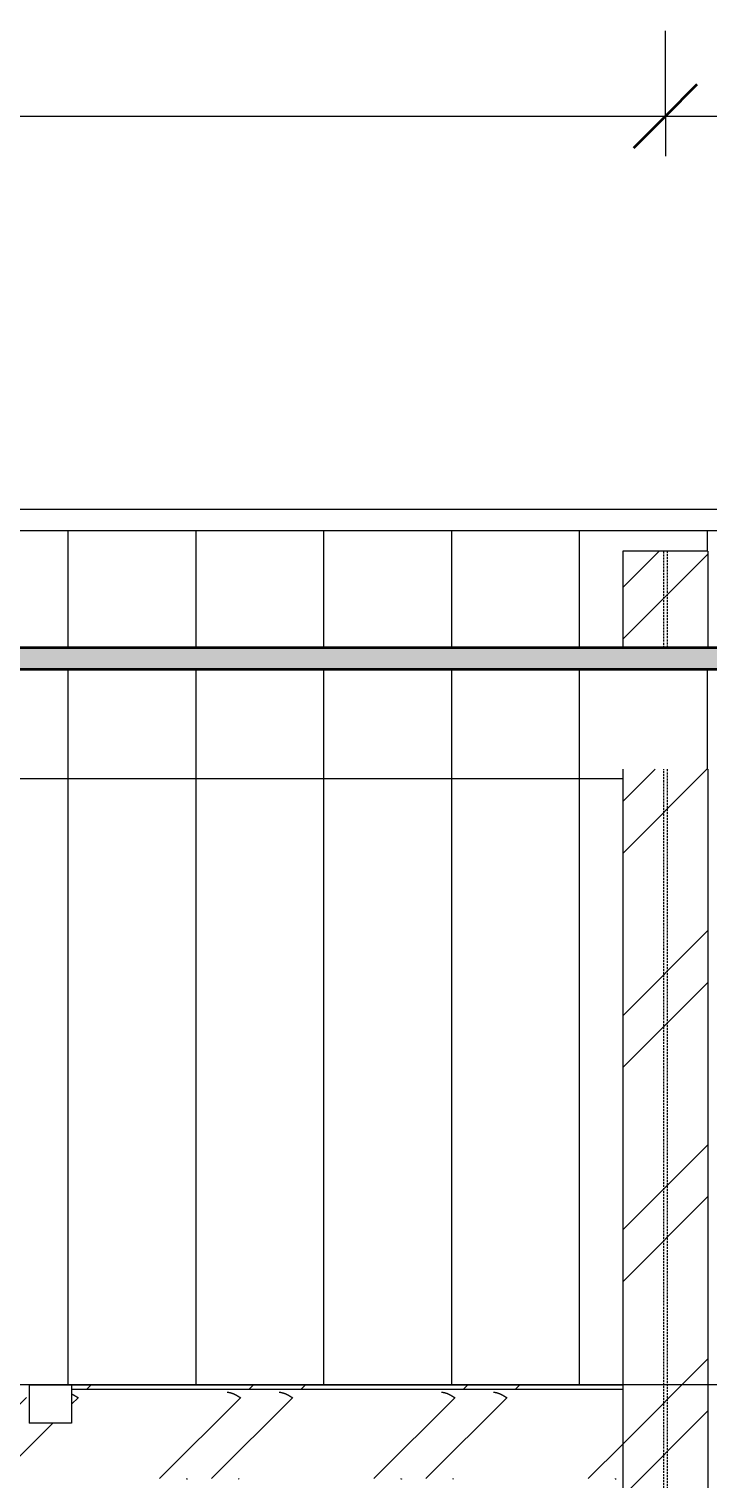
# Model space of a CAD drawing. Header units: centimetres. Extents: x 710 to 12582, y -437 to 1921.
# Drawn here: x 10265.7 to 10425, y 715.7 to 1056.1 of the extents above; entities that cross this region are included whole.
import ezdxf

# ---------------------------------------------------------------- set-up
doc = ezdxf.new("R2010")
doc.units = ezdxf.units.CM
doc.linetypes.add('Oculto', pattern=[0.714375, 0.47625, -0.238125])
for name, color, linetype, lineweight in [('A-ANNO-DIMS', 7, 'Continuous', 9), ('A-ANNO-DIMS-100', 7, 'Continuous', 9), ('A-CLNG', 7, 'Continuous', 9), ('A-ROOF', 7, 'Continuous', 9), ('A-ROOF-PATT', 7, 'Continuous', 35), ('A-WALL', 7, 'Continuous', 9), ('A-WALL-PATT', 7, 'Continuous', 35), ('E-LITE-EQPM', 7, 'Continuous', 9), ('S-BEAM', 7, 'Continuous', 9), ('S-COLS', 7, 'Continuous', 9)]:
    doc.layers.add(name, color=color, linetype=linetype, lineweight=lineweight)
doc.styles.add('Century Gothic_1', font='GOTHIC.TTF', dxfattribs={"height": 15})
doc.dimstyles.new('FCA_N_Cotas_E100', dxfattribs={"dimscale": 30.48, "dimtxt": 15.662524, "dimasz": 0.492126, "dimexe": 0.656168, "dimexo": 0.656168, "dimgap": 0.032808, "dimtad": 1, "dimlfac": 0.01, "dimrnd": 0.01, "dimzin": 0, "dimdsep": 46, "dimtxsty": 'Century Gothic_1', "dimblk1": 'OBLIQUE', "dimblk2": 'OBLIQUE', "dimsah": 1, "dimcen": 0.09, "dimdle": 0.656168, "dimazin": 2, "dimtfac": 1, "dimtdec": 4, "dimtix": 1, "dimtmove": 0, "dimatfit": 3, "dimfxl": 1, "dimtvp": 1, "dimtolj": 1, "dimtzin": 0, "dimarcsym": 2})
pattern_1 = [(45, (-4995.467, 712), (-25.14472, 25.14472), []), (45, (-4995.467, 750.1), (-25.14472, 25.14472), [])]

# ---------------------------------------------------------------- blocks, each defined once
blk = doc.blocks.new('UC-Perfil universal-Pilar - 200 x 200-V18-Sección 5')
at = {"layer": 'S-COLS', "true_color": 0xc0c0c0}
h = blk.add_hatch(dxfattribs=at)
h.set_pattern_fill('FP_11', color=9, style=0, pattern_type=2)
h.set_pattern_definition(pattern_1)
h.paths.add_polyline_path([(-9425.33, 121.17), (-9405.33, 132.6), (-9405.33, 174.99), (-9425.33, 163.56), (-9425.33, 125.57)])
h.paths.add_polyline_path([(-9425.33, 169.32), (-9405.33, 180.75), (-9405.33, 229.99), (-9425.33, 218.56), (-9425.33, 174.44)])
h.paths.add_polyline_path([(-9425.33, 224.32), (-9405.33, 235.75), (-9405.33, 359.03), (-9414.83, 364.46), (-9414.83, 361.84), (-9414.25, 360.44), (-9412.85, 359.86), (-9410.33, 359.86), (-9410.33, 358.86), (-9420.33, 358.86), (-9420.33, 359.86), (-9417.81, 359.86), (-9416.41, 360.44), (-9415.83, 361.84), (-9415.83, 365.03), (-9425.33, 370.46), (-9425.33, 237.26)])
h.paths.add_polyline_path([(-9405.33, 405.1), (-9405.33, 447.49), (-9425.33, 458.92), (-9425.33, 416.53), (-9424.8, 416.22)])
h.paths.add_polyline_path([(-9405.33, 453.25), (-9405.4, 502.53), (-9425.33, 513.92), (-9425.33, 464.68), (-9412.95, 457.6)])
h.paths.add_polyline_path([(-9405.33, 508.25), (-9405.33, 882.3), (-9425.33, 882.3), (-9425.33, 519.68), (-9412.95, 512.6)])
h.paths.add_polyline_path([(-9405.33, 910.84), (-9405.33, 933.53), (-9425.33, 933.53), (-9425.33, 910.84)])
at = {"layer": 'S-COLS'}
for p, q in [((-9425.33, 933.53), (-9425.33, 910.84)), ((-9405.33, 933.53), (-9425.33, 933.53)), ((-9405.33, 933.53), (-9405.33, 910.84)), ((-9425.33, 882.3), (-9425.33, 519.68)), ((-9405.33, 882.3), (-9405.33, 508.25))]:
    blk.add_line(p, q, dxfattribs=at)
at = {"layer": 'S-COLS', "linetype": 'Oculto'}
for p, q in [((-9415.73, 910.84), (-9415.73, 933.53)), ((-9414.94, 933.53), (-9414.94, 910.84)), ((-9415.73, 514.19), (-9415.73, 882.3)), ((-9414.94, 882.3), (-9414.94, 513.74))]:
    blk.add_line(p, q, dxfattribs=at)
blk = doc.blocks.new('FP_35-Sección 5')
at = {"layer": 'S-BEAM', "color": 9, "true_color": 0xc0c0c0}
for p, q in [((-9554.61, 735.61), (-9554.56, 735.59)), ((-9554.56, 735.59), (-9554.51, 735.57)), ((-9554.51, 735.57), (-9554.46, 735.54)), ((-9554.46, 735.54), (-9554.42, 735.52)), ((-9554.42, 735.52), (-9554.37, 735.49)), ((-9554.37, 735.49), (-9554.32, 735.47)), ((-9554.32, 735.47), (-9554.27, 735.44)), ((-9554.27, 735.44), (-9554.22, 735.42)), ((-9554.22, 735.42), (-9554.17, 735.39)), ((-9554.17, 735.39), (-9554.12, 735.36)), ((-9518.16, 736.04), (-9518.11, 736.04)), ((-9518.11, 736.04), (-9518.07, 736.04)), ((-9518.07, 736.04), (-9518.02, 736.03)), ((-9518.02, 736.03), (-9517.97, 736.03)), ((-9517.97, 736.03), (-9517.92, 736.03)), ((-9517.92, 736.03), (-9517.87, 736.02)), ((-9517.87, 736.02), (-9517.82, 736.02)), ((-9517.82, 736.02), (-9517.77, 736.01)), ((-9517.77, 736.01), (-9517.73, 736)), ((-9517.73, 736), (-9517.68, 735.99)), ((-9517.68, 735.99), (-9517.63, 735.99)), ((-9517.63, 735.99), (-9517.58, 735.98)), ((-9517.58, 735.98), (-9517.53, 735.97)), ((-9517.53, 735.97), (-9517.48, 735.96)), ((-9517.48, 735.96), (-9517.43, 735.95)), ((-9517.43, 735.95), (-9517.39, 735.93)), ((-9517.39, 735.93), (-9517.34, 735.92)), ((-9517.34, 735.92), (-9517.29, 735.91)), ((-9517.29, 735.91), (-9517.24, 735.89)), ((-9517.24, 735.89), (-9517.19, 735.88)), ((-9517.19, 735.88), (-9517.14, 735.86)), ((-9517.14, 735.86), (-9517.09, 735.85)), ((-9517.09, 735.85), (-9517.05, 735.83)), ((-9517.05, 735.83), (-9517, 735.81)), ((-9517, 735.81), (-9516.95, 735.8)), ((-9516.95, 735.8), (-9516.9, 735.78)), ((-9516.9, 735.78), (-9516.85, 735.76)), ((-9516.85, 735.76), (-9516.8, 735.74)), ((-9516.8, 735.74), (-9516.75, 735.72)), ((-9516.75, 735.72), (-9516.7, 735.7)), ((-9516.7, 735.7), (-9516.66, 735.68)), ((-9516.66, 735.68), (-9516.61, 735.66)), ((-9516.61, 735.66), (-9516.56, 735.64)), ((-9516.56, 735.64), (-9516.51, 735.61)), ((-9516.51, 735.61), (-9516.46, 735.59)), ((-9516.46, 735.59), (-9516.41, 735.57)), ((-9516.41, 735.57), (-9516.36, 735.54)), ((-9516.36, 735.54), (-9516.32, 735.52)), ((-9516.32, 735.52), (-9516.27, 735.49)), ((-9516.27, 735.49), (-9516.22, 735.47)), ((-9516.22, 735.47), (-9516.17, 735.44)), ((-9516.17, 735.44), (-9516.12, 735.42)), ((-9516.12, 735.42), (-9516.07, 735.39)), ((-9516.07, 735.39), (-9516.02, 735.36)), ((-9505.97, 736.04), (-9505.92, 736.04)), ((-9505.92, 736.04), (-9505.88, 736.04)), ((-9505.88, 736.04), (-9505.83, 736.03)), ((-9505.83, 736.03), (-9505.78, 736.03)), ((-9505.78, 736.03), (-9505.73, 736.03)), ((-9505.73, 736.03), (-9505.68, 736.02)), ((-9505.68, 736.02), (-9505.63, 736.02)), ((-9505.63, 736.02), (-9505.58, 736.01)), ((-9505.58, 736.01), (-9505.54, 736)), ((-9505.54, 736), (-9505.49, 735.99)), ((-9505.49, 735.99), (-9505.44, 735.99)), ((-9505.44, 735.99), (-9505.39, 735.98)), ((-9505.39, 735.98), (-9505.34, 735.97)), ((-9505.34, 735.97), (-9505.29, 735.96)), ((-9505.29, 735.96), (-9505.24, 735.95)), ((-9505.24, 735.95), (-9505.2, 735.93)), ((-9505.2, 735.93), (-9505.15, 735.92)), ((-9505.15, 735.92), (-9505.1, 735.91)), ((-9505.1, 735.91), (-9505.05, 735.89)), ((-9505.05, 735.89), (-9505, 735.88)), ((-9505, 735.88), (-9504.95, 735.86)), ((-9504.95, 735.86), (-9504.9, 735.85)), ((-9504.9, 735.85), (-9504.86, 735.83)), ((-9504.86, 735.83), (-9504.81, 735.81)), ((-9504.81, 735.81), (-9504.76, 735.8)), ((-9504.76, 735.8), (-9504.71, 735.78)), ((-9504.71, 735.78), (-9504.66, 735.76)), ((-9504.66, 735.76), (-9504.61, 735.74)), ((-9504.61, 735.74), (-9504.56, 735.72)), ((-9504.56, 735.72), (-9504.52, 735.7)), ((-9504.52, 735.7), (-9504.47, 735.68)), ((-9504.47, 735.68), (-9504.42, 735.66)), ((-9504.42, 735.66), (-9504.37, 735.64)), ((-9504.37, 735.64), (-9504.32, 735.61)), ((-9504.32, 735.61), (-9504.27, 735.59)), ((-9504.27, 735.59), (-9504.22, 735.57)), ((-9504.22, 735.57), (-9504.18, 735.54)), ((-9504.18, 735.54), (-9504.13, 735.52)), ((-9504.13, 735.52), (-9504.08, 735.49)), ((-9504.08, 735.49), (-9504.03, 735.47)), ((-9504.03, 735.47), (-9503.98, 735.44)), ((-9503.98, 735.44), (-9503.93, 735.42)), ((-9503.93, 735.42), (-9503.88, 735.39)), ((-9503.88, 735.39), (-9503.84, 735.36)), ((-9467.87, 736.04), (-9467.82, 736.04)), ((-9467.82, 736.04), (-9467.78, 736.04)), ((-9467.78, 736.04), (-9467.73, 736.03)), ((-9467.73, 736.03), (-9467.68, 736.03)), ((-9467.68, 736.03), (-9467.63, 736.03)), ((-9467.63, 736.03), (-9467.58, 736.02)), ((-9467.58, 736.02), (-9467.53, 736.02)), ((-9467.53, 736.02), (-9467.48, 736.01)), ((-9467.48, 736.01), (-9467.44, 736)), ((-9467.44, 736), (-9467.39, 735.99)), ((-9467.39, 735.99), (-9467.34, 735.99)), ((-9467.34, 735.99), (-9467.29, 735.98)), ((-9467.29, 735.98), (-9467.24, 735.97)), ((-9467.24, 735.97), (-9467.19, 735.96)), ((-9467.19, 735.96), (-9467.14, 735.95)), ((-9467.14, 735.95), (-9467.1, 735.93)), ((-9467.1, 735.93), (-9467.05, 735.92)), ((-9467.05, 735.92), (-9467, 735.91)), ((-9467, 735.91), (-9466.95, 735.89)), ((-9466.95, 735.89), (-9466.9, 735.88)), ((-9466.9, 735.88), (-9466.85, 735.86)), ((-9466.85, 735.86), (-9466.8, 735.85)), ((-9466.8, 735.85), (-9466.76, 735.83)), ((-9466.76, 735.83), (-9466.71, 735.81)), ((-9466.71, 735.81), (-9466.66, 735.8)), ((-9466.66, 735.8), (-9466.61, 735.78)), ((-9466.61, 735.78), (-9466.56, 735.76)), ((-9466.56, 735.76), (-9466.51, 735.74)), ((-9466.51, 735.74), (-9466.46, 735.72)), ((-9466.46, 735.72), (-9466.42, 735.7)), ((-9466.42, 735.7), (-9466.37, 735.68)), ((-9466.37, 735.68), (-9466.32, 735.66)), ((-9466.32, 735.66), (-9466.27, 735.64)), ((-9466.27, 735.64), (-9466.22, 735.61)), ((-9466.22, 735.61), (-9466.17, 735.59)), ((-9466.17, 735.59), (-9466.12, 735.57)), ((-9466.12, 735.57), (-9466.08, 735.54)), ((-9466.08, 735.54), (-9466.03, 735.52)), ((-9466.03, 735.52), (-9465.98, 735.49)), ((-9465.98, 735.49), (-9465.93, 735.47)), ((-9465.93, 735.47), (-9465.88, 735.44)), ((-9465.88, 735.44), (-9465.83, 735.42)), ((-9465.83, 735.42), (-9465.78, 735.39)), ((-9465.78, 735.39), (-9465.74, 735.36)), ((-9455.68, 736.04), (-9455.64, 736.04)), ((-9455.64, 736.04), (-9455.59, 736.04)), ((-9455.59, 736.04), (-9455.54, 736.03)), ((-9455.54, 736.03), (-9455.49, 736.03)), ((-9455.49, 736.03), (-9455.44, 736.03)), ((-9455.44, 736.03), (-9455.39, 736.02)), ((-9455.39, 736.02), (-9455.34, 736.02)), ((-9455.34, 736.02), (-9455.3, 736.01)), ((-9455.3, 736.01), (-9455.25, 736)), ((-9455.25, 736), (-9455.2, 735.99)), ((-9455.2, 735.99), (-9455.15, 735.99)), ((-9455.15, 735.99), (-9455.1, 735.98)), ((-9455.1, 735.98), (-9455.05, 735.97)), ((-9455.05, 735.97), (-9455, 735.96)), ((-9455, 735.96), (-9454.95, 735.95)), ((-9454.95, 735.95), (-9454.91, 735.93)), ((-9454.91, 735.93), (-9454.86, 735.92)), ((-9454.86, 735.92), (-9454.81, 735.91)), ((-9454.81, 735.91), (-9454.76, 735.89)), ((-9454.76, 735.89), (-9454.71, 735.88)), ((-9454.71, 735.88), (-9454.66, 735.86)), ((-9454.66, 735.86), (-9454.61, 735.85)), ((-9454.61, 735.85), (-9454.57, 735.83)), ((-9454.57, 735.83), (-9454.52, 735.81)), ((-9454.52, 735.81), (-9454.47, 735.8)), ((-9454.47, 735.8), (-9454.42, 735.78)), ((-9454.42, 735.78), (-9454.37, 735.76)), ((-9454.37, 735.76), (-9454.32, 735.74)), ((-9454.32, 735.74), (-9454.27, 735.72)), ((-9454.27, 735.72), (-9454.23, 735.7)), ((-9454.23, 735.7), (-9454.18, 735.68)), ((-9454.18, 735.68), (-9454.13, 735.66)), ((-9454.13, 735.66), (-9454.08, 735.64)), ((-9454.08, 735.64), (-9454.03, 735.61)), ((-9454.03, 735.61), (-9453.98, 735.59)), ((-9453.98, 735.59), (-9453.93, 735.57)), ((-9453.93, 735.57), (-9453.89, 735.54)), ((-9453.89, 735.54), (-9453.84, 735.52)), ((-9453.84, 735.52), (-9453.79, 735.49)), ((-9453.79, 735.49), (-9453.74, 735.47)), ((-9453.74, 735.47), (-9453.69, 735.44)), ((-9453.69, 735.44), (-9453.64, 735.42)), ((-9453.64, 735.42), (-9453.59, 735.39)), ((-9453.59, 735.39), (-9453.55, 735.36)), ((-9554.12, 735.36), (-9554.08, 735.34)), ((-9554.08, 735.34), (-9554.03, 735.31)), ((-9554.03, 735.31), (-9553.98, 735.28)), ((-9553.98, 735.28), (-9553.93, 735.25)), ((-9553.93, 735.25), (-9553.88, 735.22)), ((-9553.88, 735.22), (-9553.83, 735.2)), ((-9553.83, 735.2), (-9553.78, 735.17)), ((-9553.78, 735.17), (-9553.74, 735.14)), ((-9553.74, 735.14), (-9553.69, 735.11)), ((-9553.69, 735.11), (-9553.64, 735.08)), ((-9553.64, 735.08), (-9553.59, 735.05)), ((-9553.59, 735.05), (-9553.54, 735.02)), ((-9553.54, 735.02), (-9553.49, 734.99)), ((-9553.49, 734.99), (-9553.44, 734.96)), ((-9553.44, 734.96), (-9553.4, 734.93)), ((-9553.4, 734.93), (-9553.35, 734.9)), ((-9553.35, 734.9), (-9553.3, 734.87)), ((-9553.3, 734.87), (-9553.25, 734.84)), ((-9553.25, 734.84), (-9553.2, 734.81)), ((-9516.02, 735.36), (-9515.98, 735.34)), ((-9515.98, 735.34), (-9515.93, 735.31)), ((-9515.93, 735.31), (-9515.88, 735.28)), ((-9515.88, 735.28), (-9515.83, 735.25)), ((-9515.83, 735.25), (-9515.78, 735.22)), ((-9515.78, 735.22), (-9515.73, 735.2)), ((-9515.73, 735.2), (-9515.68, 735.17)), ((-9515.68, 735.17), (-9515.64, 735.14)), ((-9515.64, 735.14), (-9515.59, 735.11)), ((-9515.59, 735.11), (-9515.54, 735.08)), ((-9515.54, 735.08), (-9515.49, 735.05)), ((-9515.49, 735.05), (-9515.44, 735.02)), ((-9515.44, 735.02), (-9515.39, 734.99)), ((-9515.39, 734.99), (-9515.34, 734.96)), ((-9515.34, 734.96), (-9515.3, 734.93)), ((-9515.3, 734.93), (-9515.25, 734.9)), ((-9515.25, 734.9), (-9515.2, 734.87)), ((-9515.2, 734.87), (-9515.15, 734.84)), ((-9515.15, 734.84), (-9515.1, 734.81)), ((-9503.84, 735.36), (-9503.79, 735.34)), ((-9503.79, 735.34), (-9503.74, 735.31)), ((-9503.74, 735.31), (-9503.69, 735.28)), ((-9503.69, 735.28), (-9503.64, 735.25)), ((-9503.64, 735.25), (-9503.59, 735.22)), ((-9503.59, 735.22), (-9503.54, 735.2)), ((-9503.54, 735.2), (-9503.49, 735.17)), ((-9503.49, 735.17), (-9503.45, 735.14)), ((-9503.45, 735.14), (-9503.4, 735.11)), ((-9503.4, 735.11), (-9503.35, 735.08)), ((-9503.35, 735.08), (-9503.3, 735.05)), ((-9503.3, 735.05), (-9503.25, 735.02)), ((-9503.25, 735.02), (-9503.2, 734.99)), ((-9503.2, 734.99), (-9503.15, 734.96)), ((-9503.15, 734.96), (-9503.11, 734.93)), ((-9503.11, 734.93), (-9503.06, 734.9)), ((-9503.06, 734.9), (-9503.01, 734.87)), ((-9503.01, 734.87), (-9502.96, 734.84)), ((-9502.96, 734.84), (-9502.91, 734.81)), ((-9465.74, 735.36), (-9465.69, 735.34)), ((-9465.69, 735.34), (-9465.64, 735.31)), ((-9465.64, 735.31), (-9465.59, 735.28)), ((-9465.59, 735.28), (-9465.54, 735.25)), ((-9465.54, 735.25), (-9465.49, 735.22)), ((-9465.49, 735.22), (-9465.44, 735.2)), ((-9465.44, 735.2), (-9465.39, 735.17)), ((-9465.39, 735.17), (-9465.35, 735.14)), ((-9465.35, 735.14), (-9465.3, 735.11)), ((-9465.3, 735.11), (-9465.25, 735.08)), ((-9465.25, 735.08), (-9465.2, 735.05)), ((-9465.2, 735.05), (-9465.15, 735.02)), ((-9465.15, 735.02), (-9465.1, 734.99)), ((-9465.1, 734.99), (-9465.05, 734.96)), ((-9465.05, 734.96), (-9465.01, 734.93)), ((-9465.01, 734.93), (-9464.96, 734.9)), ((-9464.96, 734.9), (-9464.91, 734.87)), ((-9464.91, 734.87), (-9464.86, 734.84)), ((-9464.86, 734.84), (-9464.81, 734.81)), ((-9453.55, 735.36), (-9453.5, 735.34)), ((-9453.5, 735.34), (-9453.45, 735.31)), ((-9453.45, 735.31), (-9453.4, 735.28)), ((-9453.4, 735.28), (-9453.35, 735.25)), ((-9453.35, 735.25), (-9453.3, 735.22)), ((-9453.3, 735.22), (-9453.25, 735.2)), ((-9453.25, 735.2), (-9453.21, 735.17)), ((-9453.21, 735.17), (-9453.16, 735.14)), ((-9453.16, 735.14), (-9453.11, 735.11)), ((-9453.11, 735.11), (-9453.06, 735.08)), ((-9453.06, 735.08), (-9453.01, 735.05)), ((-9453.01, 735.05), (-9452.96, 735.02)), ((-9452.96, 735.02), (-9452.91, 734.99)), ((-9452.91, 734.99), (-9452.87, 734.96)), ((-9452.87, 734.96), (-9452.82, 734.93)), ((-9452.82, 734.93), (-9452.77, 734.9)), ((-9452.77, 734.9), (-9452.72, 734.87)), ((-9452.72, 734.87), (-9452.67, 734.84)), ((-9452.67, 734.84), (-9452.62, 734.81))]:
    blk.add_line(p, q, dxfattribs=at)
blk = doc.blocks.new('FP_36-Sección 5')
at = {"layer": 'S-BEAM', "color": 9, "true_color": 0xc0c0c0}
for p, q in [((-9527.7, 715.77), (-9527.66, 715.74)), ((-9527.66, 715.74), (-9527.61, 715.71)), ((-9527.61, 715.71), (-9527.56, 715.68)), ((-9527.56, 715.68), (-9527.51, 715.65)), ((-9515.51, 715.77), (-9515.47, 715.74)), ((-9515.47, 715.74), (-9515.42, 715.71)), ((-9515.42, 715.71), (-9515.37, 715.68)), ((-9515.37, 715.68), (-9515.32, 715.65)), ((-9477.41, 715.77), (-9477.37, 715.74)), ((-9477.37, 715.74), (-9477.32, 715.71)), ((-9477.32, 715.71), (-9477.27, 715.68)), ((-9477.27, 715.68), (-9477.22, 715.65)), ((-9465.23, 715.77), (-9465.18, 715.74)), ((-9465.18, 715.74), (-9465.13, 715.71)), ((-9465.13, 715.71), (-9465.08, 715.68)), ((-9465.08, 715.68), (-9465.03, 715.65)), ((-9427.13, 715.77), (-9427.08, 715.74)), ((-9427.08, 715.74), (-9427.03, 715.71)), ((-9427.03, 715.71), (-9426.98, 715.68)), ((-9426.98, 715.68), (-9426.93, 715.65))]:
    blk.add_line(p, q, dxfattribs=at)
blk = doc.blocks.new('M_W Shapes - 150 x 250-V34-Sección 5')
at = {"layer": 'S-BEAM', "true_color": 0xc0c0c0}
h = blk.add_hatch(dxfattribs=at)
h.set_pattern_fill('FP_11', color=9, style=0, pattern_type=2)
h.set_pattern_definition(pattern_1)
h.paths.add_polyline_path([(-9472.21, 736.79), (-9425.34, 736.79), (-9425.34, 737.79), (-9554.63, 737.79), (-9554.63, 736.79)])
h.paths.add_polyline_path([(-9805.3, 736.79), (-9564.63, 736.79), (-9564.63, 737.79), (-9805.3, 737.79)])
h = blk.add_hatch(dxfattribs=at)
h.set_pattern_fill('FP_11', color=9, style=0, pattern_type=2)
h.set_pattern_definition(pattern_1)
h.paths.add_polyline_path([(-9425.34, 715.77), (-9425.34, 734.81), (-9554.63, 734.81), (-9554.63, 728.79), (-9564.63, 728.79), (-9564.63, 734.81), (-9805.3, 734.81), (-9805.3, 715.77), (-9472.21, 715.77)])
at = {"layer": 'S-BEAM'}
for p, q in [((-9554.63, 737.79), (-9425.34, 737.79)), ((-9554.63, 736.79), (-9425.34, 736.79)), ((-9425.34, 736.79), (-9425.34, 736.72))]:
    blk.add_line(p, q, dxfattribs=at)
for name in ['FP_35-Sección 5', 'FP_36-Sección 5']:
    blk.add_blockref(name, (0, 0), dxfattribs=at)
blk = doc.blocks.new('PQ_RVR_EST-01_ZZ_ZZ_MO_T_A_rvt-2-Sección 5')
at = {"layer": 'S-BEAM', "lineweight": 9}
blk.add_blockref('M_W Shapes - 150 x 250-V34-Sección 5', (0, 0), dxfattribs=at)
at = {"layer": 'S-COLS', "lineweight": 9}
blk.add_blockref('UC-Perfil universal-Pilar - 200 x 200-V18-Sección 5', (0, 0), dxfattribs=at)
blk = doc.blocks.new('M_Strip Lighting Fixtures - 1200 1 Lamp - 120-V45-Sección 5')
at = {"layer": 'E-LITE-EQPM'}
for p, q in [((-9564.63, 737.79), (-9554.63, 737.79)), ((-9564.63, 737.79), (-9564.63, 728.79)), ((-9554.63, 737.79), (-9554.63, 728.79)), ((-9554.63, 728.79), (-9564.63, 728.79))]:
    blk.add_line(p, q, dxfattribs=at)
blk = doc.blocks.new('PQ_RVR_MEP-01_ZZ_ZZ_MO_T_A_rvt-2-Sección 5')
at = {"layer": 'E-LITE-EQPM', "lineweight": 9}
blk.add_blockref('M_Strip Lighting Fixtures - 1200 1 Lamp - 120-V45-Sección 5', (0, 0), dxfattribs=at)
blk = doc.blocks.new('DIMBLOCK29-Sección 5')
at = {"layer": 'A-ANNO-DIMS-100'}
for p, q in [((10014.99, 1035.67), (10014.99, 1055.67)), ((10414.95, 1035.67), (10414.95, 1055.67)), ((10014.99, 1035.67), (10414.95, 1035.67)), ((10014.99, 1035.67), (10014.99, 1026.28)), ((10414.95, 1035.67), (10414.95, 1026.28))]:
    blk.add_line(p, q, dxfattribs=at)
at = {"layer": 'A-ANNO-DIMS-100', "lineweight": 35}
for p, q in [((10014.99, 1035.67), (10022.49, 1043.17)), ((10414.95, 1035.67), (10422.45, 1043.17)), ((10014.99, 1035.67), (10007.49, 1028.17)), ((10414.95, 1035.67), (10407.45, 1028.17))]:
    blk.add_line(p, q, dxfattribs=at)
at = {"layer": 'A-ANNO-DIMS-100', "color": 0, "insert": (10194.58, 1055.9), "char_height": 15, "width": 48.9267, "attachment_point": 1, "line_spacing_factor": 0.984502, "style": 'Century Gothic_1'}
blk.add_mtext('4.00', dxfattribs=at)
blk = doc.blocks.new('_Oblique')
at = {"color": 0, "linetype": 'ByBlock', "lineweight": -2}
blk.add_line((-0.5, -0.5), (0.5, 0.5), dxfattribs=at)
blk = doc.blocks.new('DIMBLOCK30-Sección 5')
at = {"layer": 'A-ANNO-DIMS-100'}
for p, q in [((10414.95, 1035.67), (10414.95, 1055.67)), ((10847.21, 1035.67), (10847.21, 1055.67)), ((10414.95, 1035.67), (10867.21, 1035.67)), ((10414.95, 1035.67), (10414.95, 1026.28)), ((10847.21, 1035.67), (10847.21, 953.53))]:
    blk.add_line(p, q, dxfattribs=at)
at = {"layer": 'A-ANNO-DIMS-100', "lineweight": 35}
for p, q in [((10414.95, 1035.67), (10422.45, 1043.17)), ((10847.21, 1035.67), (10854.71, 1043.17)), ((10414.95, 1035.67), (10407.45, 1028.17)), ((10847.21, 1035.67), (10839.71, 1028.17))]:
    blk.add_line(p, q, dxfattribs=at)
at = {"layer": 'A-ANNO-DIMS-100', "color": 0, "insert": (10610.7, 1055.9), "char_height": 15, "width": 48.9267, "attachment_point": 1, "line_spacing_factor": 0.984502, "style": 'Century Gothic_1'}
blk.add_mtext('4.32', dxfattribs=at)

msp = doc.modelspace()

# ---------------------------------------------------------------- hatches: boundary and pattern name
at = {"layer": 'A-ROOF-PATT', "lineweight": 9, "true_color": 0x9a9a9a}
msp.add_hatch(color=253, dxfattribs=at).paths.add_polyline_path([(10832.16, 905.815), (10859.256, 905.815), (10859.256, 910.843), (9474.797, 910.843), (9474.797, 905.815), (10452.895, 905.815)])
at = {"layer": 'A-ROOF-PATT', "lineweight": 9, "true_color": 0xc0c0c0}
h = msp.add_hatch(dxfattribs=at)
h.set_pattern_fill('FP_10', color=9, style=0, pattern_type=2)
h.set_pattern_definition([(90, (14834.82, 903.698), (-30, 2e-15), [])])
h.paths.add_polyline_path([(9474.797, 880.075), (9478.052, 880.075), (9478.052, 882.298), (9498.052, 882.298), (9498.052, 880.075), (10004.988, 880.075), (10004.988, 882.298), (10024.988, 882.298), (10024.988, 880.075), (10404.952, 880.075), (10404.952, 882.298), (10424.952, 882.298), (10424.952, 880.075), (10837.21, 880.075), (10837.21, 882.298), (10857.21, 882.298), (10857.21, 880.075), (10859.256, 880.075), (10859.256, 905.815), (9474.797, 905.815), (9474.797, 880.357)])
at = {"layer": 'A-WALL-PATT', "lineweight": 9, "true_color": 0xc0c0c0}
h = msp.add_hatch(dxfattribs=at)
h.set_pattern_fill('FP_9', color=9, style=0, pattern_type=2)
h.set_pattern_definition([(90, (14834.82, 712), (-30, 2e-15), [])])
h.paths.add_polyline_path([(9937.408, 99), (10004.988, 99), (10004.988, 880.075), (9498.052, 880.075), (9498.052, 99), (9717.197, 99)])
h.paths.add_polyline_path([(9478.052, 99), (9478.052, 880.075), (9474.797, 880.075), (9474.797, 910.843), (9478.052, 910.843), (9478.052, 933.53), (9498.052, 933.53), (9498.052, 910.843), (10004.988, 910.843), (10004.988, 933.53), (10024.988, 933.53), (10024.988, 910.843), (10404.952, 910.843), (10404.952, 933.53), (10424.952, 933.53), (10424.952, 910.843), (10837.21, 910.843), (10837.21, 933.53), (10857.21, 933.53), (10857.21, 910.843), (10859.256, 910.843), (10859.256, 880.075), (10857.21, 880.075), (10857.21, 353.176), (10859.854, 348.597), (10857.21, 347.071), (10857.21, 118.599), (10859.864, 117.066), (10859.864, 938.287), (9473.556, 938.29), (9473.556, 99), (9474.306, 99)])
h.paths.add_polyline_path([(10837.21, 99), (10837.21, 105.897), (10649.005, 214.557), (10446.78, 99), (10832.16, 99)])
h.paths.add_polyline_path([(10859.114, 99), (10859.864, 99), (10859.864, 115.964), (10857.21, 111.368), (10857.21, 99)])
h.paths.add_polyline_path([(10024.988, 100.038), (10128.245, 117.356), (10161.764, 120.434), (10161.764, 352.859), (10181.764, 352.859), (10181.764, 314), (10281.764, 314), (10281.764, 352.859), (10301.764, 352.859), (10301.764, 122.074), (10397.394, 101.428), (10397.436, 220.024), (10404.952, 224.319), (10404.95, 353.859), (10024.99, 353.859), (10024.988, 100.345)])
h.paths.add_polyline_path([(10837.21, 117.444), (10837.21, 118.599), (10660.062, 220.875), (10659.057, 220.301), (10832.16, 120.36)])
h.paths.add_polyline_path([(10402.388, 119.703), (10404.952, 121.168), (10404.952, 163.56), (10402.364, 162.081), (10402.385, 125.575)])
h.paths.add_polyline_path([(10837.21, 130.146), (10837.21, 335.524), (10791.27, 309), (10812.501, 308.915), (10813.104, 308.665), (10813.895, 307.911), (10814.019, 307.75), (10814.279, 307.071), (10814.354, 306.5), (10814.269, 305.853), (10813.818, 304.988), (10813.622, 304.732), (10813.104, 304.335), (10812.501, 304.085), (10811.207, 304), (10782.609, 304), (10704.101, 258.673), (10726.208, 258.673), (10718.03, 254), (10814.394, 254), (10814.394, 258.673), (10819.394, 258.673), (10819.394, 218.673), (10814.394, 218.673), (10814.394, 249), (10709.28, 249), (10670.113, 226.619), (10832.16, 133.061)])
h.paths.add_polyline_path([(10424.952, 132.597), (10608.902, 237.711), (10572, 259.016), (10424.952, 174.989), (10424.952, 153.497)])
h.paths.add_polyline_path([(10402.36, 167.838), (10404.952, 169.319), (10404.952, 218.56), (10402.332, 217.063), (10402.356, 174.439)])
h.paths.add_polyline_path([(10424.952, 180.748), (10566.987, 261.91), (10524.007, 286.592), (10424.952, 229.989), (10424.952, 181.42)])
h.paths.add_polyline_path([(10424.952, 235.748), (10519.11, 289.552), (10424.952, 343.914), (10424.952, 237.265)])
h.paths.add_polyline_path([(10618.953, 243.455), (10619.958, 244.029), (10583.057, 265.334), (10582.051, 264.76), (10595.119, 257.215)])
h.paths.add_polyline_path([(10682.101, 258.673), (10684.101, 258.673), (10762.609, 304), (10760.609, 304), (10693.384, 265.187)])
h.paths.add_polyline_path([(10649.394, 258.673), (10662.101, 258.673), (10740.609, 304), (10650.527, 303.889), (10626.301, 290.045), (10649.394, 276.849), (10649.394, 265)])
h.paths.add_polyline_path([(10577.038, 267.654), (10578.044, 268.228), (10535.18, 292.976), (10534.174, 292.402), (10571.415, 270.901)])
h.paths.add_polyline_path([(10621.262, 292.925), (10649.588, 309), (10749.27, 309), (10835.628, 358.859), (10650.39, 358.81), (10620.308, 341.621), (10652.469, 323.133), (10652.864, 322.611), (10653.111, 321.993), (10653.148, 321.032), (10653.111, 320.742), (10652.864, 320.138), (10652.469, 319.618), (10651.953, 319.218), (10651.351, 318.966), (10650.705, 318.878), (10650.043, 318.966), (10648.734, 319.618), (10615.269, 338.741), (10578.176, 317.545), (10620.938, 293.11)])
h.paths.add_polyline_path([(10529.162, 295.296), (10530.167, 295.87), (10424.952, 356.616), (10424.952, 355.461), (10524.007, 298.272)])
h.paths.add_polyline_path([(10771.27, 309), (10837.21, 347.071), (10837.21, 348.225), (10769.27, 309)])
h.paths.add_polyline_path([(10573.137, 320.425), (10610.23, 341.621), (10580.063, 358.859), (10505.877, 358.859), (10572.073, 321.032)])
h.paths.add_polyline_path([(10615.269, 344.5), (10640.397, 358.859), (10590.141, 358.859), (10607.473, 348.955)])
h.paths.add_polyline_path([(9662.88, 357.507), (9662.88, 357.605), (9646.748, 357.605), (9646.748, 358.249), (9646.451, 358.249), (9646.451, 358.859), (9498.055, 358.859), (9498.055, 378.859), (10004.985, 378.859), (10004.985, 358.859), (9681.137, 358.859), (9681.137, 358.249), (9680.819, 358.249), (9680.819, 357.605), (9664.68, 357.507)])
h.paths.add_polyline_path([(10837.206, 359.77), (10837.21, 359.859), (10837.21, 412.291), (10832.967, 406.66), (10639.994, 552.076), (10639.163, 551.45), (10832.378, 405.852), (10826.36, 397.866), (10630.855, 545.189), (10514.178, 457.266), (10651.391, 378.859), (10837.206, 378.859), (10837.206, 359.859)])
h.paths.add_polyline_path([(10595.119, 378.859), (10641.313, 378.859), (10509.831, 453.991), (10472.668, 425.986), (10555.141, 378.859)])
h.paths.add_polyline_path([(10470.877, 378.859), (10545.063, 378.859), (10468.321, 422.711), (10436.327, 398.602), (10453.394, 388.849)])
h.paths.add_polyline_path([(10104.997, 414), (10397.394, 414), (10397.394, 417.3), (10104.997, 417.3)])
h.paths.add_polyline_path([(10368.171, 388.859), (10397.394, 388.859), (10397.394, 393), (10396.144, 393), (10396.144, 404), (10104.997, 404), (10104.997, 414), (10094.997, 414), (10094.997, 417.3), (10091.299, 417.3), (10091.299, 697.79), (10400.999, 697.79), (10400.999, 521.94), (10404.952, 519.681), (10404.952, 880.075), (10024.988, 880.075), (10024.988, 388.859), (10358.078, 388.859)])
h.paths.add_polyline_path([(10433.638, 400.138), (10429.332, 405.852), (10458.871, 428.111), (10457.926, 428.651), (10428.743, 406.66), (10424.952, 411.69), (10424.952, 405.101), (10429.332, 402.599)])
h.paths.add_polyline_path([(10837.21, 415.984), (10837.21, 880.075), (10424.952, 880.075), (10424.952, 508.252), (10494.342, 468.614), (10613.408, 558.336), (10427.042, 698.773), (10433.06, 706.76), (10621.716, 564.597), (10622.547, 565.223), (10433.649, 707.568), (10439.667, 715.554), (10630.855, 571.484), (10822.043, 715.554), (10828.048, 707.558), (10639.163, 565.223), (10639.994, 564.597), (10828.65, 706.76), (10834.668, 698.773), (10648.302, 558.336), (10832.378, 419.625)])
h.paths.add_polyline_path([(10424.952, 416.325), (10448.476, 434.051), (10424.952, 447.494), (10424.952, 420.849)])
h.paths.add_polyline_path([(10404.952, 416.53), (10404.952, 458.922), (10402.361, 460.403), (10402.394, 417.992)])
h.paths.add_polyline_path([(10463.217, 431.386), (10500.381, 459.391), (10499.436, 459.931), (10462.272, 431.926)])
h.paths.add_polyline_path([(10452.822, 437.327), (10489.909, 465.375), (10424.952, 502.494), (10424.952, 453.252), (10430.082, 450.321)])
h.paths.add_polyline_path([(10504.727, 462.666), (10622.547, 551.45), (10621.716, 552.076), (10503.782, 463.206)])
h.paths.add_polyline_path([(10404.952, 464.681), (10404.952, 513.922), (10402.332, 515.42), (10402.433, 466.121), (10403.737, 465.375)])
h.paths.add_polyline_path([(10630.855, 557.71), (10631.686, 558.336), (10630.855, 558.963), (10630.024, 558.336)])
h.paths.add_polyline_path([(10052.77, 712.79), (10024.99, 712.79), (10024.99, 737.79), (10404.95, 737.79), (10404.95, 712.79), (10073.63, 712.79)])
h.paths.add_polyline_path([(10828.061, 717.79), (10424.956, 717.79), (10424.956, 737.79), (10837.206, 737.79), (10837.206, 717.79), (10832.16, 717.79)])
h.paths.add_polyline_path([(9978.813, 717.79), (9498.055, 717.79), (9498.055, 737.79), (10004.985, 737.79), (10004.985, 717.79), (10002.517, 717.79)])

# ---------------------------------------------------------------- linework, layer by layer
at = {"layer": 'A-CLNG', "color": 8, "lineweight": 18, "true_color": 0x808080}
msp.add_line((10859.864, 737.79), (9760.286, 737.79), dxfattribs=at)
at = {"layer": 'A-ROOF', "lineweight": 35}
for p, q in [((10859.256, 910.843), (9474.797, 910.843)), ((9474.797, 905.815), (10859.256, 905.815))]:
    msp.add_line(p, q, dxfattribs=at)
at = {"layer": 'A-ROOF'}
msp.add_line((10404.952, 880.075), (10024.988, 880.075), dxfattribs=at)
at = {"layer": 'A-WALL', "lineweight": 18}
for p, q in [((10859.114, 943.29), (9474.306, 943.29)), ((10859.114, 938.29), (9474.306, 938.29))]:
    msp.add_line(p, q, dxfattribs=at)

# ---------------------------------------------------------------- block references
at = {"lineweight": 5}
for name in ['PQ_RVR_EST-01_ZZ_ZZ_MO_T_A_rvt-2-Sección 5', 'PQ_RVR_MEP-01_ZZ_ZZ_MO_T_A_rvt-2-Sección 5']:
    msp.add_blockref(name, (19830.287, 0), dxfattribs=at)

# ---------------------------------------------------------------- dimensions: what is measured, and where the dimension line sits
at = {"layer": 'A-ANNO-DIMS'}
for base, p1, p2, override, picture, middle in [((10414.952, 1035.669), (10014.988, 1046.275), (10414.952, 1046.275), {"dimpost": '<>', "dimfxl": 399.964365}, 'DIMBLOCK29-Sección 5', (10214.97, 1044.546)), ((10847.21, 1035.669), (10414.952, 1046.275), (10847.21, 933.53), {"dimpost": '<>', "dimfxl": 446.719488}, 'DIMBLOCK30-Sección 5', (10631.081, 1044.546))]:
    dim = msp.add_linear_dim(base=base, p1=p1, p2=p2, angle=0, dimstyle='FCA_N_Cotas_E100', override=override, dxfattribs=at)
    dim.commit()
    dim.dimension.update_dxf_attribs({"geometry": picture, "text_midpoint": middle})

doc.saveas('drawing.dxf')
